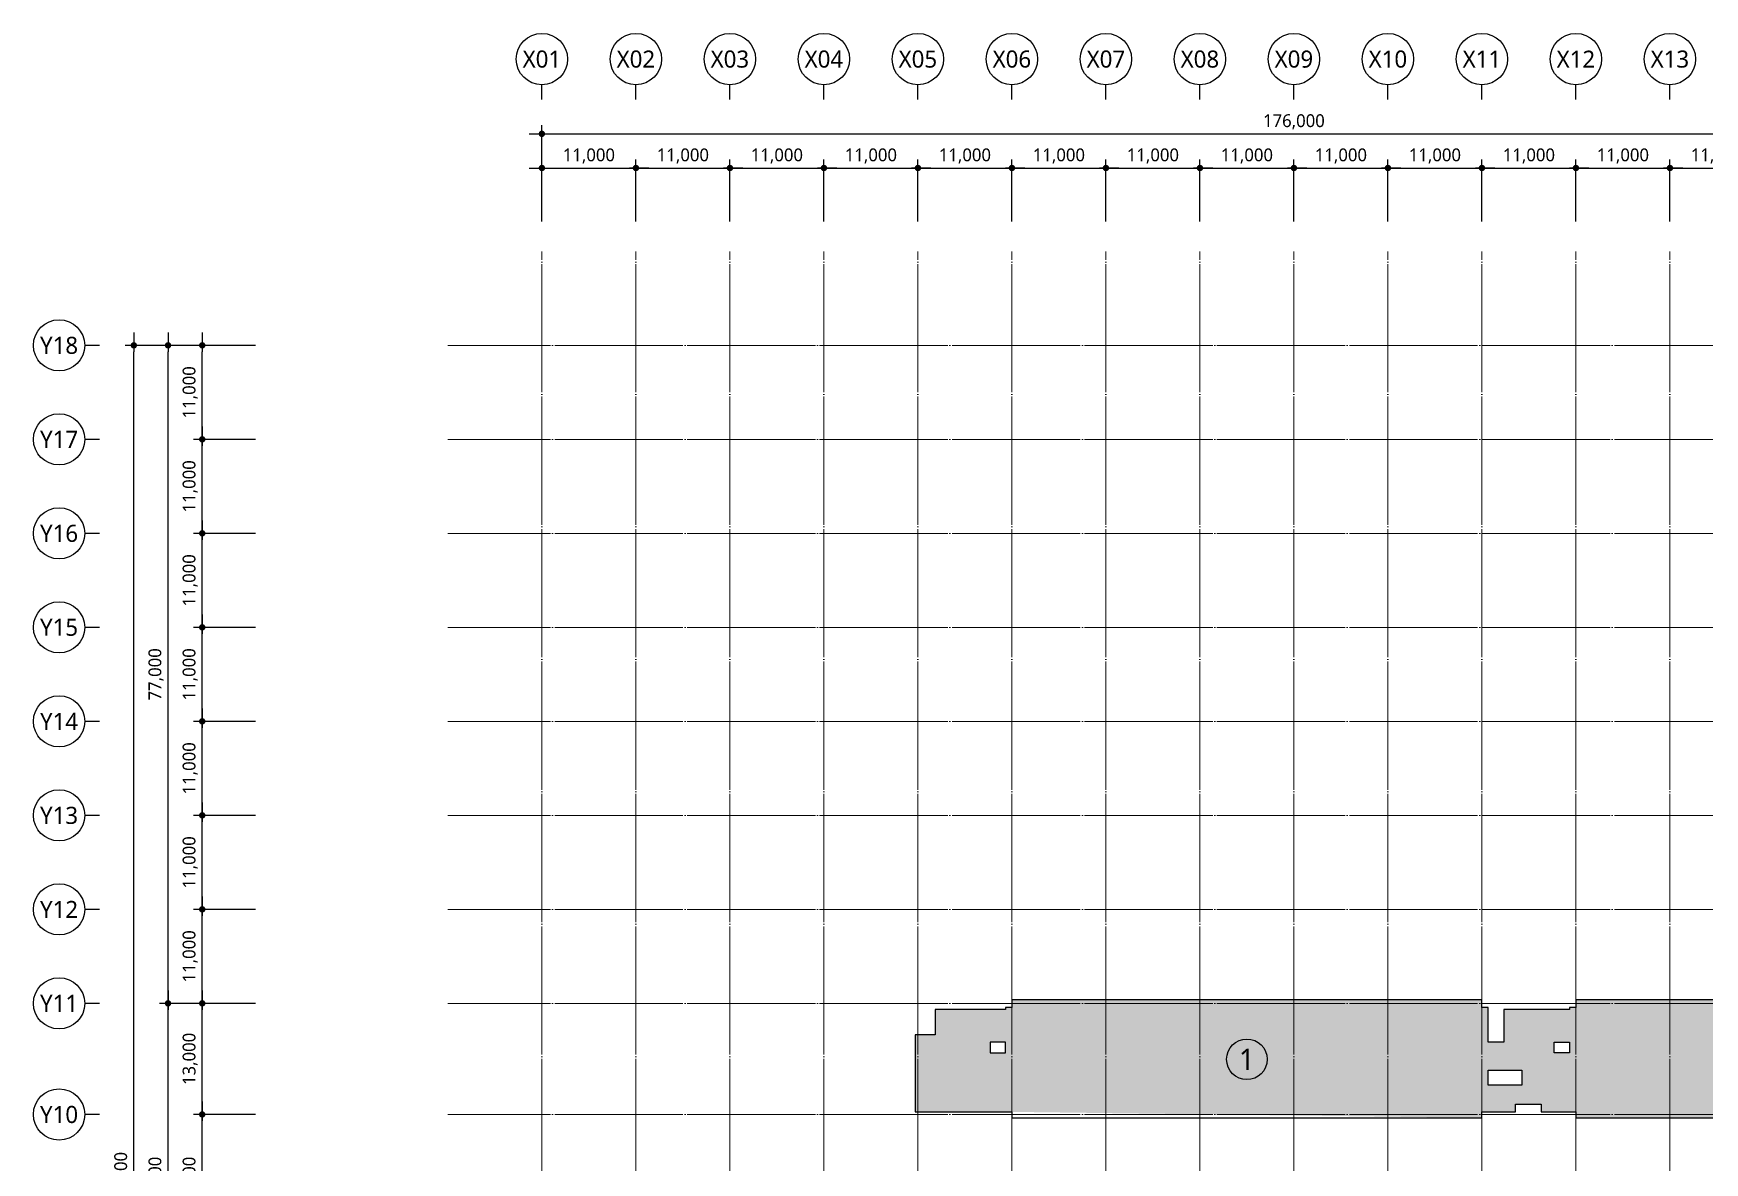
# Model space of a CAD drawing. Header units: millimetres. Extents: x 1877297 to 3504506, y 1389503 to 1925703.
# Drawn here: x 1895040 to 2090598, y 1520542 to 1652673 of the extents above; entities that cross this region are included whole.
import ezdxf
from ezdxf.enums import TextEntityAlignment as Align

# ---------------------------------------------------------------- set-up
doc = ezdxf.new("R2010")
doc.units = ezdxf.units.MM
doc.header["$LTSCALE"] = 5
doc.header["$MEASUREMENT"] = 0
doc.header["$PDSIZE"] = -10
doc.linetypes.add('CEN', pattern=[62, 60, -1, 0, -1])
doc.layers.get('0').update_dxf_attribs({"linetype": 'CONTINUOUS'})
doc.layers.get('Defpoints').update_dxf_attribs({"color": 153, "linetype": 'CONTINUOUS'})
for name, color, linetype, lineweight in [('A-AREA-LIN1', 4, 'CONTINUOUS', 25), ('A-AXIS-BUBL', 7, 'CONTINUOUS', 25), ('A-AXIS-LINE', 1, 'CEN', 15), ('A-DIMS', 7, 'CONTINUOUS', 25), ('A-XXXX-HATC', 8, 'CONTINUOUS', 18), ('A-XXXX-TXT2', 3, 'CONTINUOUS', 25)]:
    doc.layers.add(name, color=color, linetype=linetype, lineweight=lineweight)
doc.layers.add('AA-AREA', color=7, linetype='CONTINUOUS')
doc.styles.add('HY울릉도L', font='')
doc.styles.add('맑은고딕', font='malgun.ttf')
doc.styles.get('HY울릉도L').set_extended_font_data('HYwulM')
doc.dimstyles.new('CDIM', dxfattribs={"dimtxt": 3, "dimasz": 1.5, "dimexe": 2, "dimexo": 1, "dimgap": 1, "dimtad": 1, "dimdec": 0, "dimrnd": 0.5, "dimzin": 0, "dimdsep": 32, "dimlunit": 6, "dimtxsty": 'HY울릉도L', "dimblk1": '_CIDOT', "dimblk2": '_CIDOT', "dimsah": 1, "dimcen": 5.5, "dimclrd": 2, "dimclre": 2, "dimclrt": 7, "dimadec": 0, "dimazin": 0, "dimtfac": 1, "dimtdec": 0, "dimtix": 1, "dimtmove": 2, "dimatfit": 1, "dimldrblk": '_CIDOT', "dimfxl": 1, "dimtolj": 1, "dimtzin": 0, "dimlwd": -1, "dimarcsym": 0})

# ---------------------------------------------------------------- blocks, each defined once
blk = doc.blocks.new('면적중심선')
at = {"layer": 'A-AXIS-LINE', "ltscale": 50}
for points in [[(676821, 1781471), (676821, 1999471)], [(687821, 1781471), (687821, 1999471)], [(698821, 1781471), (698821, 1999471)], [(709821, 1781471), (709821, 1999471)], [(720821, 1781471), (720821, 1999471)], [(731821, 1781471), (731821, 1999471)], [(742821, 1781471), (742821, 1999471)], [(753821, 1781471), (753821, 1999471)], [(764821, 1781471), (764821, 1999471)], [(775821, 1781471), (775821, 1999471)], [(786821, 1781471), (786821, 1999471)], [(797821, 1781471), (797821, 1999471)], [(808821, 1781471), (808821, 1999471)], [(819821, 1781471), (819821, 1999471)], [(830821, 1781471), (830821, 1999471)], [(841821, 1781471), (841821, 1999471)], [(852821, 1781471), (852821, 1999471)], [(863821, 1988471), (665821, 1988471)], [(863821, 1977471), (665821, 1977471)], [(863821, 1966471), (665821, 1966471)], [(863821, 1955471), (665821, 1955471)], [(863821, 1944471), (665821, 1944471)], [(863821, 1933471), (665821, 1933471)], [(863821, 1922471), (665821, 1922471)], [(863821, 1911471), (665821, 1911471)], [(863821, 1898471), (665821, 1898471)], [(863821, 1882471), (665821, 1882471)], [(863821, 1869471), (665821, 1869471)], [(863821, 1858471), (665821, 1858471)], [(863821, 1847471), (665821, 1847471)], [(863821, 1836471), (665821, 1836471)], [(863821, 1825471), (665821, 1825471)], [(863821, 1814471), (665821, 1814471)], [(863821, 1803471), (665821, 1803471)], [(863821, 1792471), (665821, 1792471)]]:
    blk.add_lwpolyline(points, dxfattribs=at)
blk = doc.blocks.new('_CIDOT')
at = {"color": 0, "linetype": 'ByBlock'}
blk.add_line((2, 0), (-1, 0), dxfattribs=at)
at = {"color": 0, "linetype": 'ByBlock', "const_width": 0.5}
blk.add_lwpolyline([(-0.25, 0, 1), (0.25, 0, 1)], format="xyb", close=True, dxfattribs=at)
blk = doc.blocks.new('*D10')
at = {"layer": 'A-DIMS', "lineweight": -2, "transparency": 16777216}
for p, q in [((93193, 151121), (85943, 151121)), ((93193, 135121), (85943, 135121))]:
    blk.add_line(p, q, dxfattribs=at)
at = {"layer": 'A-DIMS', "transparency": 16777216}
blk.add_line((86943, 135871), (86943, 150371), dxfattribs=at)
at = {"layer": 'Defpoints', "color": 0, "transparency": 16777216}
for p in [(86943, 151121), (93693, 151121), (93693, 135121)]:
    blk.add_point(p, dxfattribs=at)
at = {"layer": 'A-DIMS', "transparency": 16777216, "xscale": 750, "yscale": 750, "zscale": 750}
for p, rotation in [((86943, 151121), 90), ((86943, 135121), 270)]:
    blk.add_blockref('_CIDOT', p, dxfattribs=dict(at, rotation=rotation))
at = {"layer": 'A-DIMS', "color": 3, "transparency": 16777216, "insert": (85538, 143121), "char_height": 1500, "attachment_point": 5, "rotation": 90, "style": '맑은고딕'}
blk.add_mtext('\\A1;16,000', dxfattribs=at)
blk = doc.blocks.new('*D11')
at = {"layer": 'A-DIMS', "lineweight": -2, "transparency": 16777216}
for p, q in [((93193, 164121), (85943, 164121)), ((93193, 151121), (85943, 151121))]:
    blk.add_line(p, q, dxfattribs=at)
at = {"layer": 'A-DIMS', "transparency": 16777216}
blk.add_line((86943, 151871), (86943, 163371), dxfattribs=at)
at = {"layer": 'Defpoints', "color": 0, "transparency": 16777216}
for p in [(86943, 164121), (93693, 164121), (93693, 151121)]:
    blk.add_point(p, dxfattribs=at)
at = {"layer": 'A-DIMS', "transparency": 16777216, "xscale": 750, "yscale": 750, "zscale": 750}
for p, rotation in [((86943, 164121), 90), ((86943, 151121), 270)]:
    blk.add_blockref('_CIDOT', p, dxfattribs=dict(at, rotation=rotation))
at = {"layer": 'A-DIMS', "color": 3, "transparency": 16777216, "insert": (85538, 157621), "char_height": 1500, "attachment_point": 5, "rotation": 90, "style": '맑은고딕'}
blk.add_mtext('\\A1;13,000', dxfattribs=at)
blk = doc.blocks.new('*D12')
at = {"layer": 'A-DIMS', "lineweight": -2, "transparency": 16777216}
for p, q in [((93193, 175121), (85943, 175121)), ((93193, 164121), (85943, 164121))]:
    blk.add_line(p, q, dxfattribs=at)
at = {"layer": 'A-DIMS', "transparency": 16777216}
blk.add_line((86943, 164871), (86943, 174371), dxfattribs=at)
at = {"layer": 'Defpoints', "color": 0, "transparency": 16777216}
for p in [(86943, 175121), (93693, 175121), (93693, 164121)]:
    blk.add_point(p, dxfattribs=at)
at = {"layer": 'A-DIMS', "transparency": 16777216, "xscale": 750, "yscale": 750, "zscale": 750}
for p, rotation in [((86943, 175121), 90), ((86943, 164121), 270)]:
    blk.add_blockref('_CIDOT', p, dxfattribs=dict(at, rotation=rotation))
at = {"layer": 'A-DIMS', "color": 3, "transparency": 16777216, "insert": (85538, 169621), "char_height": 1500, "attachment_point": 5, "rotation": 90, "style": '맑은고딕'}
blk.add_mtext('\\A1;11,000', dxfattribs=at)
blk = doc.blocks.new('*D13')
at = {"layer": 'A-DIMS', "lineweight": -2, "transparency": 16777216}
for p, q in [((93193, 186121), (85943, 186121)), ((93193, 175121), (85943, 175121))]:
    blk.add_line(p, q, dxfattribs=at)
at = {"layer": 'A-DIMS', "transparency": 16777216}
blk.add_line((86943, 175871), (86943, 185371), dxfattribs=at)
at = {"layer": 'Defpoints', "color": 0, "transparency": 16777216}
for p in [(86943, 186121), (93693, 186121), (93693, 175121)]:
    blk.add_point(p, dxfattribs=at)
at = {"layer": 'A-DIMS', "transparency": 16777216, "xscale": 750, "yscale": 750, "zscale": 750}
for p, rotation in [((86943, 186121), 90), ((86943, 175121), 270)]:
    blk.add_blockref('_CIDOT', p, dxfattribs=dict(at, rotation=rotation))
at = {"layer": 'A-DIMS', "color": 3, "transparency": 16777216, "insert": (85538, 180621), "char_height": 1500, "attachment_point": 5, "rotation": 90, "style": '맑은고딕'}
blk.add_mtext('\\A1;11,000', dxfattribs=at)
blk = doc.blocks.new('*D14')
at = {"layer": 'A-DIMS', "lineweight": -2, "transparency": 16777216}
for p, q in [((93193, 197121), (85943, 197121)), ((93193, 186121), (85943, 186121))]:
    blk.add_line(p, q, dxfattribs=at)
at = {"layer": 'A-DIMS', "transparency": 16777216}
blk.add_line((86943, 186871), (86943, 196371), dxfattribs=at)
at = {"layer": 'Defpoints', "color": 0, "transparency": 16777216}
for p in [(86943, 197121), (93693, 197121), (93693, 186121)]:
    blk.add_point(p, dxfattribs=at)
at = {"layer": 'A-DIMS', "transparency": 16777216, "xscale": 750, "yscale": 750, "zscale": 750}
for p, rotation in [((86943, 197121), 90), ((86943, 186121), 270)]:
    blk.add_blockref('_CIDOT', p, dxfattribs=dict(at, rotation=rotation))
at = {"layer": 'A-DIMS', "color": 3, "transparency": 16777216, "insert": (85538, 191621), "char_height": 1500, "attachment_point": 5, "rotation": 90, "style": '맑은고딕'}
blk.add_mtext('\\A1;11,000', dxfattribs=at)
blk = doc.blocks.new('*D15')
at = {"layer": 'A-DIMS', "lineweight": -2, "transparency": 16777216}
for p, q in [((93193, 208121), (85943, 208121)), ((93193, 197121), (85943, 197121))]:
    blk.add_line(p, q, dxfattribs=at)
at = {"layer": 'A-DIMS', "transparency": 16777216}
blk.add_line((86943, 197871), (86943, 207371), dxfattribs=at)
at = {"layer": 'Defpoints', "color": 0, "transparency": 16777216}
for p in [(86943, 208121), (93693, 208121), (93693, 197121)]:
    blk.add_point(p, dxfattribs=at)
at = {"layer": 'A-DIMS', "transparency": 16777216, "xscale": 750, "yscale": 750, "zscale": 750}
for p, rotation in [((86943, 208121), 90), ((86943, 197121), 270)]:
    blk.add_blockref('_CIDOT', p, dxfattribs=dict(at, rotation=rotation))
at = {"layer": 'A-DIMS', "color": 3, "transparency": 16777216, "insert": (85538, 202621), "char_height": 1500, "attachment_point": 5, "rotation": 90, "style": '맑은고딕'}
blk.add_mtext('\\A1;11,000', dxfattribs=at)
blk = doc.blocks.new('*D16')
at = {"layer": 'A-DIMS', "lineweight": -2, "transparency": 16777216}
for p, q in [((93193, 219121), (85943, 219121)), ((93193, 208121), (85943, 208121))]:
    blk.add_line(p, q, dxfattribs=at)
at = {"layer": 'A-DIMS', "transparency": 16777216}
blk.add_line((86943, 208871), (86943, 218371), dxfattribs=at)
at = {"layer": 'Defpoints', "color": 0, "transparency": 16777216}
for p in [(86943, 219121), (93693, 219121), (93693, 208121)]:
    blk.add_point(p, dxfattribs=at)
at = {"layer": 'A-DIMS', "transparency": 16777216, "xscale": 750, "yscale": 750, "zscale": 750}
for p, rotation in [((86943, 219121), 90), ((86943, 208121), 270)]:
    blk.add_blockref('_CIDOT', p, dxfattribs=dict(at, rotation=rotation))
at = {"layer": 'A-DIMS', "color": 3, "transparency": 16777216, "insert": (85538, 213621), "char_height": 1500, "attachment_point": 5, "rotation": 90, "style": '맑은고딕'}
blk.add_mtext('\\A1;11,000', dxfattribs=at)
blk = doc.blocks.new('*D17')
at = {"layer": 'A-DIMS', "lineweight": -2, "transparency": 16777216}
for p, q in [((93193, 230121), (85943, 230121)), ((93193, 219121), (85943, 219121))]:
    blk.add_line(p, q, dxfattribs=at)
at = {"layer": 'A-DIMS', "transparency": 16777216}
blk.add_line((86943, 219871), (86943, 229371), dxfattribs=at)
at = {"layer": 'Defpoints', "color": 0, "transparency": 16777216}
for p in [(86943, 230121), (93693, 230121), (93693, 219121)]:
    blk.add_point(p, dxfattribs=at)
at = {"layer": 'A-DIMS', "transparency": 16777216, "xscale": 750, "yscale": 750, "zscale": 750}
for p, rotation in [((86943, 230121), 90), ((86943, 219121), 270)]:
    blk.add_blockref('_CIDOT', p, dxfattribs=dict(at, rotation=rotation))
at = {"layer": 'A-DIMS', "color": 3, "transparency": 16777216, "insert": (85538, 224621), "char_height": 1500, "attachment_point": 5, "rotation": 90, "style": '맑은고딕'}
blk.add_mtext('\\A1;11,000', dxfattribs=at)
blk = doc.blocks.new('*D18')
at = {"layer": 'A-DIMS', "lineweight": -2, "transparency": 16777216}
for p, q in [((93193, 241121), (85943, 241121)), ((93193, 230121), (85943, 230121))]:
    blk.add_line(p, q, dxfattribs=at)
at = {"layer": 'A-DIMS', "transparency": 16777216}
blk.add_line((86943, 230871), (86943, 240371), dxfattribs=at)
at = {"layer": 'Defpoints', "color": 0, "transparency": 16777216}
for p in [(86943, 241121), (93693, 241121), (93693, 230121)]:
    blk.add_point(p, dxfattribs=at)
at = {"layer": 'A-DIMS', "transparency": 16777216, "xscale": 750, "yscale": 750, "zscale": 750}
for p, rotation in [((86943, 241121), 90), ((86943, 230121), 270)]:
    blk.add_blockref('_CIDOT', p, dxfattribs=dict(at, rotation=rotation))
at = {"layer": 'A-DIMS', "color": 3, "transparency": 16777216, "insert": (85538, 235621), "char_height": 1500, "attachment_point": 5, "rotation": 90, "style": '맑은고딕'}
blk.add_mtext('\\A1;11,000', dxfattribs=at)
blk = doc.blocks.new('*D20')
at = {"layer": 'A-DIMS', "lineweight": -2, "transparency": 16777216}
for p, q in [((93193, 241121), (77943, 241121)), ((93193, 45121), (77943, 45121))]:
    blk.add_line(p, q, dxfattribs=at)
at = {"layer": 'A-DIMS', "transparency": 16777216}
blk.add_line((78943, 45871), (78943, 240371), dxfattribs=at)
at = {"layer": 'Defpoints', "color": 0, "transparency": 16777216}
for p in [(78943, 241121), (93693, 241121), (93693, 45121)]:
    blk.add_point(p, dxfattribs=at)
at = {"layer": 'A-DIMS', "transparency": 16777216, "xscale": 750, "yscale": 750, "zscale": 750}
for p, rotation in [((78943, 241121), 90), ((78943, 45121), 270)]:
    blk.add_blockref('_CIDOT', p, dxfattribs=dict(at, rotation=rotation))
at = {"layer": 'A-DIMS', "color": 3, "transparency": 16777216, "insert": (77538, 143121), "char_height": 1500, "attachment_point": 5, "rotation": 90, "style": '맑은고딕'}
blk.add_mtext('\\A1;196,000', dxfattribs=at)
blk = doc.blocks.new('*D22')
at = {"layer": 'A-DIMS', "lineweight": -2, "transparency": 16777216}
for p, q in [((93193, 164121), (81943, 164121)), ((93193, 122121), (81943, 122121))]:
    blk.add_line(p, q, dxfattribs=at)
at = {"layer": 'A-DIMS', "transparency": 16777216}
blk.add_line((82943, 122871), (82943, 163371), dxfattribs=at)
at = {"layer": 'Defpoints', "color": 0, "transparency": 16777216}
for p in [(82943, 164121), (93693, 164121), (93693, 122121)]:
    blk.add_point(p, dxfattribs=at)
at = {"layer": 'A-DIMS', "transparency": 16777216, "xscale": 750, "yscale": 750, "zscale": 750}
for p, rotation in [((82943, 164121), 90), ((82943, 122121), 270)]:
    blk.add_blockref('_CIDOT', p, dxfattribs=dict(at, rotation=rotation))
at = {"layer": 'A-DIMS', "color": 3, "transparency": 16777216, "insert": (81542, 143121), "char_height": 1500, "attachment_point": 5, "rotation": 90, "style": '맑은고딕'}
blk.add_mtext('\\A1;42,000', dxfattribs=at)
blk = doc.blocks.new('*D23')
at = {"layer": 'A-DIMS', "lineweight": -2, "transparency": 16777216}
for p, q in [((93193, 241121), (81943, 241121)), ((93193, 164121), (81943, 164121))]:
    blk.add_line(p, q, dxfattribs=at)
at = {"layer": 'A-DIMS', "transparency": 16777216}
blk.add_line((82943, 164871), (82943, 240371), dxfattribs=at)
at = {"layer": 'Defpoints', "color": 0, "transparency": 16777216}
for p in [(82943, 241121), (93693, 241121), (93693, 164121)]:
    blk.add_point(p, dxfattribs=at)
at = {"layer": 'A-DIMS', "transparency": 16777216, "xscale": 750, "yscale": 750, "zscale": 750}
for p, rotation in [((82943, 241121), 90), ((82943, 164121), 270)]:
    blk.add_blockref('_CIDOT', p, dxfattribs=dict(at, rotation=rotation))
at = {"layer": 'A-DIMS', "color": 3, "transparency": 16777216, "insert": (81542, 202621), "char_height": 1500, "attachment_point": 5, "rotation": 90, "style": '맑은고딕'}
blk.add_mtext('\\A1;77,000', dxfattribs=at)
blk = doc.blocks.new('*D24')
at = {"layer": 'A-DIMS', "lineweight": -2, "transparency": 16777216}
for p, q in [((148693, 255621), (148693, 262871)), ((159693, 255621), (159693, 262871))]:
    blk.add_line(p, q, dxfattribs=at)
at = {"layer": 'A-DIMS', "transparency": 16777216}
blk.add_line((149443, 261871), (158943, 261871), dxfattribs=at)
at = {"layer": 'Defpoints', "color": 0, "transparency": 16777216}
for p in [(159693, 261871), (148693, 255121), (159693, 255121)]:
    blk.add_point(p, dxfattribs=at)
at = {"layer": 'A-DIMS', "transparency": 16777216, "xscale": 750, "yscale": 750, "zscale": 750, "rotation": 180}
blk.add_blockref('_CIDOT', (148693, 261871), dxfattribs=at)
at = {"layer": 'A-DIMS', "transparency": 16777216, "xscale": 750, "yscale": 750, "zscale": 750}
blk.add_blockref('_CIDOT', (159693, 261871), dxfattribs=at)
at = {"layer": 'A-DIMS', "color": 3, "transparency": 16777216, "insert": (154193, 263275), "char_height": 1500, "attachment_point": 5, "style": '맑은고딕'}
blk.add_mtext('\\A1;11,000', dxfattribs=at)
blk = doc.blocks.new('*D25')
at = {"layer": 'A-DIMS', "lineweight": -2, "transparency": 16777216}
for p, q in [((159693, 255621), (159693, 262871)), ((170693, 255621), (170693, 262871))]:
    blk.add_line(p, q, dxfattribs=at)
at = {"layer": 'A-DIMS', "transparency": 16777216}
blk.add_line((160443, 261871), (169943, 261871), dxfattribs=at)
at = {"layer": 'Defpoints', "color": 0, "transparency": 16777216}
for p in [(170693, 261871), (159693, 255121), (170693, 255121)]:
    blk.add_point(p, dxfattribs=at)
at = {"layer": 'A-DIMS', "transparency": 16777216, "xscale": 750, "yscale": 750, "zscale": 750, "rotation": 180}
blk.add_blockref('_CIDOT', (159693, 261871), dxfattribs=at)
at = {"layer": 'A-DIMS', "transparency": 16777216, "xscale": 750, "yscale": 750, "zscale": 750}
blk.add_blockref('_CIDOT', (170693, 261871), dxfattribs=at)
at = {"layer": 'A-DIMS', "color": 3, "transparency": 16777216, "insert": (165193, 263275), "char_height": 1500, "attachment_point": 5, "style": '맑은고딕'}
blk.add_mtext('\\A1;11,000', dxfattribs=at)
blk = doc.blocks.new('*D26')
at = {"layer": 'A-DIMS', "lineweight": -2, "transparency": 16777216}
for p, q in [((170693, 255621), (170693, 262871)), ((181693, 255621), (181693, 262871))]:
    blk.add_line(p, q, dxfattribs=at)
at = {"layer": 'A-DIMS', "transparency": 16777216}
blk.add_line((171443, 261871), (180943, 261871), dxfattribs=at)
at = {"layer": 'Defpoints', "color": 0, "transparency": 16777216}
for p in [(181693, 261871), (170693, 255121), (181693, 255121)]:
    blk.add_point(p, dxfattribs=at)
at = {"layer": 'A-DIMS', "transparency": 16777216, "xscale": 750, "yscale": 750, "zscale": 750, "rotation": 180}
blk.add_blockref('_CIDOT', (170693, 261871), dxfattribs=at)
at = {"layer": 'A-DIMS', "transparency": 16777216, "xscale": 750, "yscale": 750, "zscale": 750}
blk.add_blockref('_CIDOT', (181693, 261871), dxfattribs=at)
at = {"layer": 'A-DIMS', "color": 3, "transparency": 16777216, "insert": (176193, 263275), "char_height": 1500, "attachment_point": 5, "style": '맑은고딕'}
blk.add_mtext('\\A1;11,000', dxfattribs=at)
blk = doc.blocks.new('*D27')
at = {"layer": 'A-DIMS', "lineweight": -2, "transparency": 16777216}
for p, q in [((181693, 255621), (181693, 262871)), ((192693, 255621), (192693, 262871))]:
    blk.add_line(p, q, dxfattribs=at)
at = {"layer": 'A-DIMS', "transparency": 16777216}
blk.add_line((182443, 261871), (191943, 261871), dxfattribs=at)
at = {"layer": 'Defpoints', "color": 0, "transparency": 16777216}
for p in [(192693, 261871), (181693, 255121), (192693, 255121)]:
    blk.add_point(p, dxfattribs=at)
at = {"layer": 'A-DIMS', "transparency": 16777216, "xscale": 750, "yscale": 750, "zscale": 750, "rotation": 180}
blk.add_blockref('_CIDOT', (181693, 261871), dxfattribs=at)
at = {"layer": 'A-DIMS', "transparency": 16777216, "xscale": 750, "yscale": 750, "zscale": 750}
blk.add_blockref('_CIDOT', (192693, 261871), dxfattribs=at)
at = {"layer": 'A-DIMS', "color": 3, "transparency": 16777216, "insert": (187193, 263275), "char_height": 1500, "attachment_point": 5, "style": '맑은고딕'}
blk.add_mtext('\\A1;11,000', dxfattribs=at)
blk = doc.blocks.new('*D28')
at = {"layer": 'A-DIMS', "lineweight": -2, "transparency": 16777216}
for p, q in [((192693, 255621), (192693, 262871)), ((203693, 255621), (203693, 262871))]:
    blk.add_line(p, q, dxfattribs=at)
at = {"layer": 'A-DIMS', "transparency": 16777216}
blk.add_line((193443, 261871), (202943, 261871), dxfattribs=at)
at = {"layer": 'Defpoints', "color": 0, "transparency": 16777216}
for p in [(203693, 261871), (192693, 255121), (203693, 255121)]:
    blk.add_point(p, dxfattribs=at)
at = {"layer": 'A-DIMS', "transparency": 16777216, "xscale": 750, "yscale": 750, "zscale": 750, "rotation": 180}
blk.add_blockref('_CIDOT', (192693, 261871), dxfattribs=at)
at = {"layer": 'A-DIMS', "transparency": 16777216, "xscale": 750, "yscale": 750, "zscale": 750}
blk.add_blockref('_CIDOT', (203693, 261871), dxfattribs=at)
at = {"layer": 'A-DIMS', "color": 3, "transparency": 16777216, "insert": (198193, 263275), "char_height": 1500, "attachment_point": 5, "style": '맑은고딕'}
blk.add_mtext('\\A1;11,000', dxfattribs=at)
blk = doc.blocks.new('*D29')
at = {"layer": 'A-DIMS', "lineweight": -2, "transparency": 16777216}
for p, q in [((203693, 255621), (203693, 262871)), ((214693, 255621), (214693, 262871))]:
    blk.add_line(p, q, dxfattribs=at)
at = {"layer": 'A-DIMS', "transparency": 16777216}
blk.add_line((204443, 261871), (213943, 261871), dxfattribs=at)
at = {"layer": 'Defpoints', "color": 0, "transparency": 16777216}
for p in [(214693, 261871), (203693, 255121), (214693, 255121)]:
    blk.add_point(p, dxfattribs=at)
at = {"layer": 'A-DIMS', "transparency": 16777216, "xscale": 750, "yscale": 750, "zscale": 750, "rotation": 180}
blk.add_blockref('_CIDOT', (203693, 261871), dxfattribs=at)
at = {"layer": 'A-DIMS', "transparency": 16777216, "xscale": 750, "yscale": 750, "zscale": 750}
blk.add_blockref('_CIDOT', (214693, 261871), dxfattribs=at)
at = {"layer": 'A-DIMS', "color": 3, "transparency": 16777216, "insert": (209193, 263275), "char_height": 1500, "attachment_point": 5, "style": '맑은고딕'}
blk.add_mtext('\\A1;11,000', dxfattribs=at)
blk = doc.blocks.new('*D30')
at = {"layer": 'A-DIMS', "lineweight": -2, "transparency": 16777216}
for p, q in [((214693, 255621), (214693, 262871)), ((225693, 255621), (225693, 262871))]:
    blk.add_line(p, q, dxfattribs=at)
at = {"layer": 'A-DIMS', "transparency": 16777216}
blk.add_line((215443, 261871), (224943, 261871), dxfattribs=at)
at = {"layer": 'Defpoints', "color": 0, "transparency": 16777216}
for p in [(225693, 261871), (214693, 255121), (225693, 255121)]:
    blk.add_point(p, dxfattribs=at)
at = {"layer": 'A-DIMS', "transparency": 16777216, "xscale": 750, "yscale": 750, "zscale": 750, "rotation": 180}
blk.add_blockref('_CIDOT', (214693, 261871), dxfattribs=at)
at = {"layer": 'A-DIMS', "transparency": 16777216, "xscale": 750, "yscale": 750, "zscale": 750}
blk.add_blockref('_CIDOT', (225693, 261871), dxfattribs=at)
at = {"layer": 'A-DIMS', "color": 3, "transparency": 16777216, "insert": (220193, 263275), "char_height": 1500, "attachment_point": 5, "style": '맑은고딕'}
blk.add_mtext('\\A1;11,000', dxfattribs=at)
blk = doc.blocks.new('*D31')
at = {"layer": 'A-DIMS', "lineweight": -2, "transparency": 16777216}
for p, q in [((225693, 255621), (225693, 262871)), ((236693, 255621), (236693, 262871))]:
    blk.add_line(p, q, dxfattribs=at)
at = {"layer": 'A-DIMS', "transparency": 16777216}
blk.add_line((226443, 261871), (235943, 261871), dxfattribs=at)
at = {"layer": 'Defpoints', "color": 0, "transparency": 16777216}
for p in [(236693, 261871), (225693, 255121), (236693, 255121)]:
    blk.add_point(p, dxfattribs=at)
at = {"layer": 'A-DIMS', "transparency": 16777216, "xscale": 750, "yscale": 750, "zscale": 750, "rotation": 180}
blk.add_blockref('_CIDOT', (225693, 261871), dxfattribs=at)
at = {"layer": 'A-DIMS', "transparency": 16777216, "xscale": 750, "yscale": 750, "zscale": 750}
blk.add_blockref('_CIDOT', (236693, 261871), dxfattribs=at)
at = {"layer": 'A-DIMS', "color": 3, "transparency": 16777216, "insert": (231193, 263275), "char_height": 1500, "attachment_point": 5, "style": '맑은고딕'}
blk.add_mtext('\\A1;11,000', dxfattribs=at)
blk = doc.blocks.new('*D32')
at = {"layer": 'A-DIMS', "lineweight": -2, "transparency": 16777216}
for p, q in [((236693, 255621), (236693, 262871)), ((247693, 255621), (247693, 262871))]:
    blk.add_line(p, q, dxfattribs=at)
at = {"layer": 'A-DIMS', "transparency": 16777216}
blk.add_line((237443, 261871), (246943, 261871), dxfattribs=at)
at = {"layer": 'Defpoints', "color": 0, "transparency": 16777216}
for p in [(247693, 261871), (236693, 255121), (247693, 255121)]:
    blk.add_point(p, dxfattribs=at)
at = {"layer": 'A-DIMS', "transparency": 16777216, "xscale": 750, "yscale": 750, "zscale": 750, "rotation": 180}
blk.add_blockref('_CIDOT', (236693, 261871), dxfattribs=at)
at = {"layer": 'A-DIMS', "transparency": 16777216, "xscale": 750, "yscale": 750, "zscale": 750}
blk.add_blockref('_CIDOT', (247693, 261871), dxfattribs=at)
at = {"layer": 'A-DIMS', "color": 3, "transparency": 16777216, "insert": (242193, 263275), "char_height": 1500, "attachment_point": 5, "style": '맑은고딕'}
blk.add_mtext('\\A1;11,000', dxfattribs=at)
blk = doc.blocks.new('*D33')
at = {"layer": 'A-DIMS', "lineweight": -2, "transparency": 16777216}
for p, q in [((247693, 255621), (247693, 262871)), ((258693, 255621), (258693, 262871))]:
    blk.add_line(p, q, dxfattribs=at)
at = {"layer": 'A-DIMS', "transparency": 16777216}
blk.add_line((248443, 261871), (257943, 261871), dxfattribs=at)
at = {"layer": 'Defpoints', "color": 0, "transparency": 16777216}
for p in [(258693, 261871), (247693, 255121), (258693, 255121)]:
    blk.add_point(p, dxfattribs=at)
at = {"layer": 'A-DIMS', "transparency": 16777216, "xscale": 750, "yscale": 750, "zscale": 750, "rotation": 180}
blk.add_blockref('_CIDOT', (247693, 261871), dxfattribs=at)
at = {"layer": 'A-DIMS', "transparency": 16777216, "xscale": 750, "yscale": 750, "zscale": 750}
blk.add_blockref('_CIDOT', (258693, 261871), dxfattribs=at)
at = {"layer": 'A-DIMS', "color": 3, "transparency": 16777216, "insert": (253193, 263275), "char_height": 1500, "attachment_point": 5, "style": '맑은고딕'}
blk.add_mtext('\\A1;11,000', dxfattribs=at)
blk = doc.blocks.new('*D34')
at = {"layer": 'A-DIMS', "lineweight": -2, "transparency": 16777216}
for p, q in [((258693, 255621), (258693, 262871)), ((269693, 255621), (269693, 262871))]:
    blk.add_line(p, q, dxfattribs=at)
at = {"layer": 'A-DIMS', "transparency": 16777216}
blk.add_line((259443, 261871), (268943, 261871), dxfattribs=at)
at = {"layer": 'Defpoints', "color": 0, "transparency": 16777216}
for p in [(269693, 261871), (258693, 255121), (269693, 255121)]:
    blk.add_point(p, dxfattribs=at)
at = {"layer": 'A-DIMS', "transparency": 16777216, "xscale": 750, "yscale": 750, "zscale": 750, "rotation": 180}
blk.add_blockref('_CIDOT', (258693, 261871), dxfattribs=at)
at = {"layer": 'A-DIMS', "transparency": 16777216, "xscale": 750, "yscale": 750, "zscale": 750}
blk.add_blockref('_CIDOT', (269693, 261871), dxfattribs=at)
at = {"layer": 'A-DIMS', "color": 3, "transparency": 16777216, "insert": (264193, 263275), "char_height": 1500, "attachment_point": 5, "style": '맑은고딕'}
blk.add_mtext('\\A1;11,000', dxfattribs=at)
blk = doc.blocks.new('*D37')
at = {"layer": 'A-DIMS', "lineweight": -2, "transparency": 16777216}
for p, q in [((126693, 255621), (126693, 266871)), ((302693, 255621), (302693, 266871))]:
    blk.add_line(p, q, dxfattribs=at)
at = {"layer": 'A-DIMS', "transparency": 16777216}
blk.add_line((127443, 265871), (301943, 265871), dxfattribs=at)
at = {"layer": 'Defpoints', "color": 0, "transparency": 16777216}
for p in [(302693, 265871), (126693, 255121), (302693, 255121)]:
    blk.add_point(p, dxfattribs=at)
at = {"layer": 'A-DIMS', "transparency": 16777216, "xscale": 750, "yscale": 750, "zscale": 750, "rotation": 180}
blk.add_blockref('_CIDOT', (126693, 265871), dxfattribs=at)
at = {"layer": 'A-DIMS', "transparency": 16777216, "xscale": 750, "yscale": 750, "zscale": 750}
blk.add_blockref('_CIDOT', (302693, 265871), dxfattribs=at)
at = {"layer": 'A-DIMS', "color": 3, "transparency": 16777216, "insert": (214693, 267275), "char_height": 1500, "attachment_point": 5, "style": '맑은고딕'}
blk.add_mtext('\\A1;176,000', dxfattribs=at)
blk = doc.blocks.new('*D39')
at = {"layer": 'A-DIMS', "lineweight": -2, "transparency": 16777216}
for p, q in [((126693, 255621), (126693, 262871)), ((137693, 255621), (137693, 262871))]:
    blk.add_line(p, q, dxfattribs=at)
at = {"layer": 'A-DIMS', "transparency": 16777216}
blk.add_line((127443, 261871), (136943, 261871), dxfattribs=at)
at = {"layer": 'Defpoints', "color": 0, "transparency": 16777216}
for p in [(137693, 261871), (126693, 255121), (137693, 255121)]:
    blk.add_point(p, dxfattribs=at)
at = {"layer": 'A-DIMS', "transparency": 16777216, "xscale": 750, "yscale": 750, "zscale": 750, "rotation": 180}
blk.add_blockref('_CIDOT', (126693, 261871), dxfattribs=at)
at = {"layer": 'A-DIMS', "transparency": 16777216, "xscale": 750, "yscale": 750, "zscale": 750}
blk.add_blockref('_CIDOT', (137693, 261871), dxfattribs=at)
at = {"layer": 'A-DIMS', "color": 3, "transparency": 16777216, "insert": (132193, 263275), "char_height": 1500, "attachment_point": 5, "style": '맑은고딕'}
blk.add_mtext('\\A1;11,000', dxfattribs=at)
blk = doc.blocks.new('*D40')
at = {"layer": 'A-DIMS', "lineweight": -2, "transparency": 16777216}
for p, q in [((137693, 255621), (137693, 262871)), ((148693, 255621), (148693, 262871))]:
    blk.add_line(p, q, dxfattribs=at)
at = {"layer": 'A-DIMS', "transparency": 16777216}
blk.add_line((138443, 261871), (147943, 261871), dxfattribs=at)
at = {"layer": 'Defpoints', "color": 0, "transparency": 16777216}
for p in [(148693, 261871), (137693, 255121), (148693, 255121)]:
    blk.add_point(p, dxfattribs=at)
at = {"layer": 'A-DIMS', "transparency": 16777216, "xscale": 750, "yscale": 750, "zscale": 750, "rotation": 180}
blk.add_blockref('_CIDOT', (137693, 261871), dxfattribs=at)
at = {"layer": 'A-DIMS', "transparency": 16777216, "xscale": 750, "yscale": 750, "zscale": 750}
blk.add_blockref('_CIDOT', (148693, 261871), dxfattribs=at)
at = {"layer": 'A-DIMS', "color": 3, "transparency": 16777216, "insert": (143193, 263275), "char_height": 1500, "attachment_point": 5, "style": '맑은고딕'}
blk.add_mtext('\\A1;11,000', dxfattribs=at)
blk = doc.blocks.new('DIM(210222)')
for p, q in [((126693, 269870.6), (126693, 271620.6)), ((137693, 269870.6), (137693, 271620.6)), ((148693, 269870.6), (148693, 271620.6)), ((159693, 269870.6), (159693, 271620.6)), ((170693, 269870.6), (170693, 271620.6)), ((181693, 269870.6), (181693, 271620.6)), ((192693, 269870.6), (192693, 271620.6)), ((203693, 269870.6), (203693, 271620.6)), ((214693, 269870.6), (214693, 271620.6)), ((225693, 269870.6), (225693, 271620.6)), ((236693, 269870.6), (236693, 271620.6)), ((247693, 269870.6), (247693, 271620.6)), ((258693, 269870.6), (258693, 271620.6)), ((74943, 241120.6), (73193, 241120.6)), ((74943, 230120.6), (73193, 230120.6)), ((74943, 219120.6), (73193, 219120.6)), ((74943, 208120.6), (73193, 208120.6)), ((74943, 197120.6), (73193, 197120.6)), ((74943, 186120.6), (73193, 186120.6)), ((74943, 175120.6), (73193, 175120.6)), ((74943, 164120.6), (73193, 164120.6)), ((74943, 151120.6), (73193, 151120.6))]:
    blk.add_line(p, q)
at = {"layer": 'A-AXIS-BUBL', "ltscale": 0.2}
for centre in [(126693, 274620.6), (137693, 274620.6), (148693, 274620.6), (159693, 274620.6), (170693, 274620.6), (181693, 274620.6), (192693, 274620.6), (203693, 274620.6), (214693, 274620.6), (225693, 274620.6), (236693, 274620.6), (247693, 274620.6), (258693, 274620.6), (70193, 241120.6), (70193, 230120.6), (70193, 219120.6), (70193, 208120.6), (70193, 197120.6), (70193, 186120.6), (70193, 175120.6), (70193, 164120.6), (70193, 151120.6)]:
    blk.add_circle(centre, 3000, dxfattribs=at)
at = {"layer": 'A-XXXX-TXT2', "ltscale": 0.2, "style": '맑은고딕'}
for s, p in [('X01', (126693, 274620.6)), ('X02', (137693, 274620.6)), ('X03', (148693, 274620.6)), ('X04', (159693, 274620.6)), ('X05', (170693, 274620.6)), ('X06', (181693, 274620.6)), ('X07', (192693, 274620.6)), ('X08', (203693, 274620.6)), ('X09', (214693, 274620.6)), ('X10', (225693, 274620.6)), ('X11', (236693, 274620.6)), ('X12', (247693, 274620.6)), ('X13', (258693, 274620.6)), ('Y18', (70193, 241120.6)), ('Y17', (70193, 230120.6)), ('Y16', (70193, 219120.6)), ('Y15', (70193, 208120.6)), ('Y14', (70193, 197120.6)), ('Y13', (70193, 186120.6)), ('Y12', (70193, 175120.6)), ('Y11', (70193, 164120.6)), ('Y10', (70193, 151120.6))]:
    blk.add_text(s, height=2000, dxfattribs=at).set_placement(p, align=Align.MIDDLE)
at = {"layer": 'A-DIMS'}
for p1, p2, distance, picture, middle in [((126693, 255120.6), (302693, 255120.6), 10750, '*D37', (214693, 267275.5)), ((126693, 255120.6), (137693, 255120.6), 6750, '*D39', (132193, 263275.5)), ((137693, 255120.6), (148693, 255120.6), 6750, '*D40', (143193, 263275.5)), ((148693, 255120.6), (159693, 255120.6), 6750, '*D24', (154193, 263275.5)), ((159693, 255120.6), (170693, 255120.6), 6750, '*D25', (165193, 263275.5)), ((170693, 255120.6), (181693, 255120.6), 6750, '*D26', (176193, 263275.5)), ((181693, 255120.6), (192693, 255120.6), 6750, '*D27', (187193, 263275.5)), ((192693, 255120.6), (203693, 255120.6), 6750, '*D28', (198193, 263275.5)), ((203693, 255120.6), (214693, 255120.6), 6750, '*D29', (209193, 263275.5)), ((214693, 255120.6), (225693, 255120.6), 6750, '*D30', (220193, 263275.5)), ((225693, 255120.6), (236693, 255120.6), 6750, '*D31', (231193, 263275.5)), ((236693, 255120.6), (247693, 255120.6), 6750, '*D32', (242193, 263275.5)), ((247693, 255120.6), (258693, 255120.6), 6750, '*D33', (253193, 263275.5)), ((258693, 255120.6), (269693, 255120.6), 6750, '*D34', (264193, 263275.5)), ((93693, 45120.6), (93693, 241120.6), 14750, '*D20', (77538.1, 143120.6)), ((93693, 164120.6), (93693, 241120.6), 10750, '*D23', (81542.2, 202620.6)), ((93693, 230120.6), (93693, 241120.6), 6750, '*D18', (85538.1, 235620.6)), ((93693, 219120.6), (93693, 230120.6), 6750, '*D17', (85538.1, 224620.6)), ((93693, 208120.6), (93693, 219120.6), 6750, '*D16', (85538.1, 213620.6)), ((93693, 197120.6), (93693, 208120.6), 6750, '*D15', (85538.1, 202620.6)), ((93693, 186120.6), (93693, 197120.6), 6750, '*D14', (85538.1, 191620.6)), ((93693, 175120.6), (93693, 186120.6), 6750, '*D13', (85538.1, 180620.6)), ((93693, 164120.6), (93693, 175120.6), 6750, '*D12', (85538.1, 169620.6)), ((93693, 122120.6), (93693, 164120.6), 10750, '*D22', (81542.2, 143120.6)), ((93693, 151120.6), (93693, 164120.6), 6750, '*D11', (85538.1, 157620.6)), ((93693, 135120.6), (93693, 151120.6), 6750, '*D10', (85538.1, 143120.6))]:
    dim = blk.add_aligned_dim(p1=p1, p2=p2, distance=distance, dimstyle='CDIM', override={"dimscale": 500, "dimtxsty": '맑은고딕', "dimclrd": 256, "dimclre": 256, "dimclrt": 3}, dxfattribs=at)
    dim.commit()
    dim.dimension.update_dxf_attribs({"geometry": picture, "text_midpoint": middle})

msp = doc.modelspace()

# ---------------------------------------------------------------- hatches: boundary and pattern name
at = {"layer": 'A-XXXX-HATC'}
h = msp.add_hatch(color=256, dxfattribs=at)
h.dxf.hatch_style = 1
h.paths.add_polyline_path([(2009540.1, 1539573.4), (2009540.1, 1538673.4), (2008790.1, 1538673.4), (2008790.1, 1538473.4), (2000565.1, 1538473.4), (2000565.1, 1535498.4), (1998240.1, 1535498.4), (1998240.1, 1526473.4), (2009540.1, 1526473.4), (2064540.1, 1525773.4), (2064540.1, 1526473.4), (2068465.1, 1526473.4), (2068465.1, 1527373.4), (2071465.1, 1527373.4), (2071465.1, 1526473.4), (2075540.1, 1526473.4), (2075540.1, 1525773.4), (2119540.1, 1525773.4), (2119540.1, 1526473.4), (2129740.1, 1526473.4), (2129740.1, 1538473.4), (2128240.1, 1538473.4), (2128240.1, 1541673.4), (2130040.1, 1541673.4), (2130040.1, 1544273.4), (2120190.1, 1544273.4), (2120190.1, 1539573.4), (2075540.1, 1539573.4), (2075540.1, 1538673.4), (2074790.1, 1538673.4), (2074790.1, 1538473.4), (2067115.1, 1538473.4), (2067115.1, 1534648.4), (2065290.1, 1534648.4), (2065290.1, 1538673.4), (2064540.1, 1538673.4), (2064540.1, 1539573.4)])
h.paths.add_polyline_path([(2065290.1, 1531348.4), (2069215.1, 1531348.4), (2069215.1, 1529598.4), (2065290.1, 1529598.4)], flags=16)
h.paths.add_polyline_path([(2072990.1, 1533398.4), (2072990.1, 1534623.4), (2074790.1, 1534623.4), (2074790.1, 1533398.4)], flags=16)
h.paths.add_polyline_path([(2008790.1, 1533398.4), (2006990.1, 1533398.4), (2006990.1, 1534623.4), (2008790.1, 1534623.4)], flags=16)
h.paths.add_polyline_path([(2122615.1, 1529373.4), (2124465.1, 1529373.4), (2124465.1, 1528323.4), (2122615.1, 1528323.4)], flags=16)
h.paths.add_polyline_path([(2124540.1, 1535148.4), (2127115.1, 1535148.4), (2127115.1, 1531998.4), (2124540.1, 1531998.4)], flags=16)

# ---------------------------------------------------------------- linework, layer by layer
at = {"layer": 'A-AREA-LIN1'}
for points in [[(2065290.1, 1534648.4), (2065290.1, 1538673.4), (2064540.1, 1538673.4), (2064540.1, 1539573.4), (2009540.1, 1539573.4), (2009540.1, 1538673.4), (2008790.1, 1538673.4), (2008790.1, 1538473.4), (2000565.1, 1538473.4), (2000565.1, 1535498.4), (1998240.1, 1535498.4), (1998240.1, 1526473.4), (2009540.1, 1526473.4), (2009540.1, 1525773.4), (2064540.1, 1525773.4), (2064540.1, 1526473.4), (2068465.1, 1526473.4), (2068465.1, 1527373.4), (2071465.1, 1527373.4), (2071465.1, 1526473.4), (2075540.1, 1526473.4), (2075540.1, 1525773.4), (2119540.1, 1525773.4)], [(2120190.1, 1539573.4), (2075540.1, 1539573.4), (2075540.1, 1538673.4), (2074790.1, 1538673.4), (2074790.1, 1538473.4), (2067115.1, 1538473.4), (2067115.1, 1534648.4), (2065290.1, 1534648.4)]]:
    msp.add_lwpolyline(points, dxfattribs=at)
for points in [[(2006990.1, 1533398.4), (2008790.1, 1533398.4), (2008790.1, 1534623.4), (2006990.1, 1534623.4)], [(2072990.1, 1534623.4), (2074790.1, 1534623.4), (2074790.1, 1533398.4), (2072990.1, 1533398.4)], [(2065290.1, 1531348.4), (2069215.1, 1531348.4), (2069215.1, 1529598.4), (2065290.1, 1529598.4)]]:
    msp.add_lwpolyline(points, close=True, dxfattribs=at)
at = {"layer": 'AA-AREA', "ltscale": 0.2}
msp.add_circle((2037040.1, 1532623.4), 2373.1, dxfattribs=at)

# ---------------------------------------------------------------- block references
for name, p in [('DIM(210222)', (1827847, 1375052.8)), ('면적중심선', (1277719, -372297.1))]:
    msp.add_blockref(name, p)

# ---------------------------------------------------------------- texts
at = {"layer": 'A-XXXX-TXT2', "style": '맑은고딕'}
msp.add_text('1', height=2500, dxfattribs=at).set_placement((2037040.1, 1532623.4), align=Align.MIDDLE)

doc.saveas('drawing.dxf')
